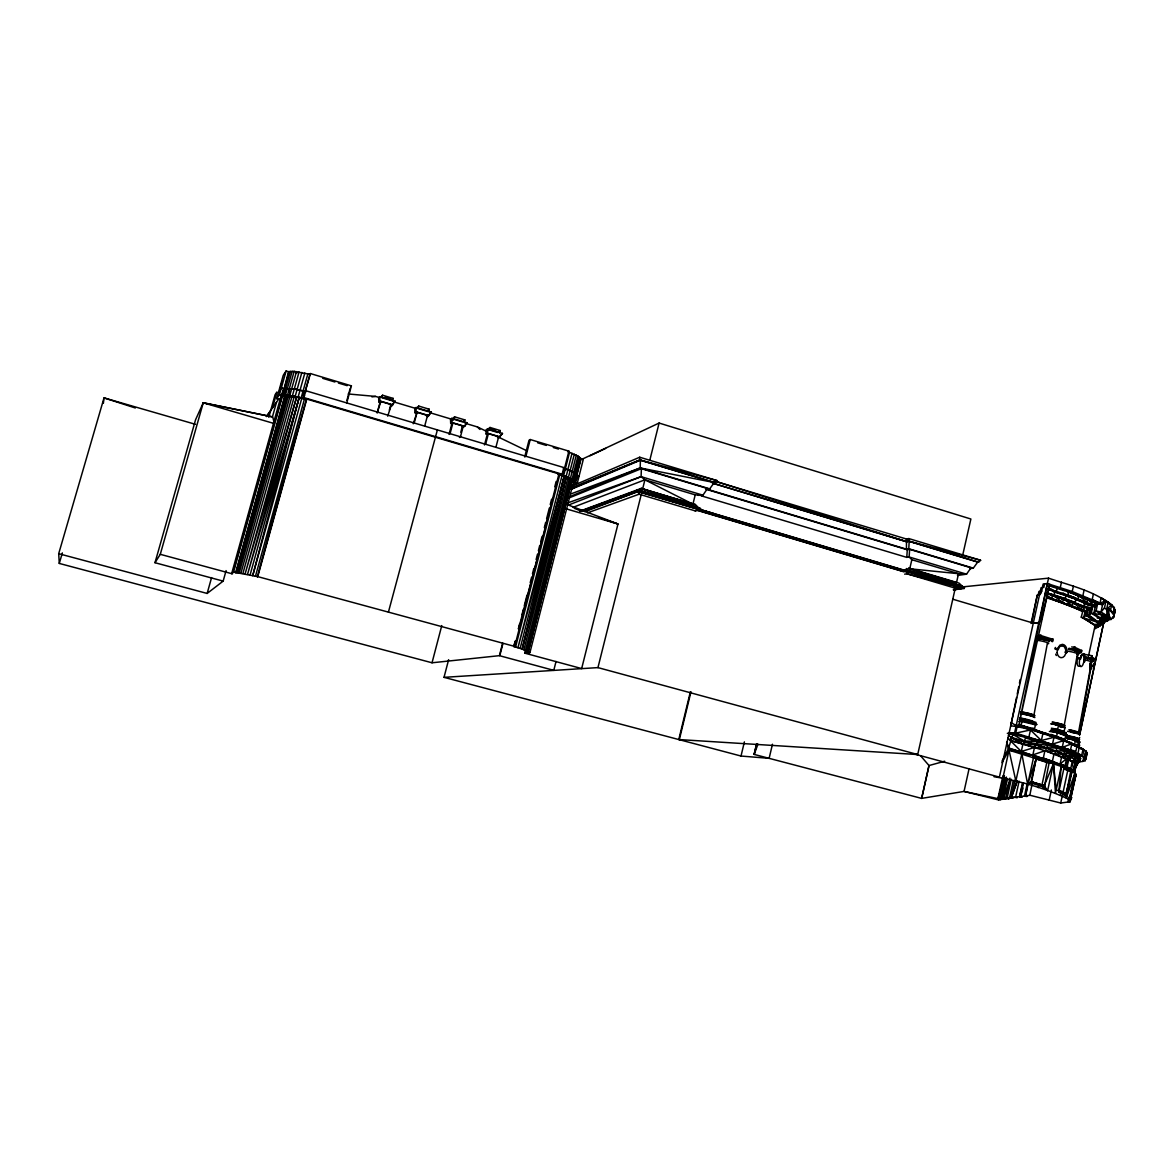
<?xml version="1.0" encoding="UTF-8"?>
<svg xmlns="http://www.w3.org/2000/svg" width="1174" height="1174" viewBox="0 0 1174 1174"><rect width="100%" height="100%" fill="white"/><g stroke="black" fill="none" stroke-linecap="round" stroke-linejoin="round"><path stroke-width="1.5" d="M387.699 416.154L391.456 404.663L380.875 401.493L378.835 401.948L379.862 400.95L379.877 396.636L395.256 401.244L391.764 405.822L390.575 405.456L389.342 410.049M416.124 413.101L414.936 412.749L416.08 411.795L416.11 407.495L431.342 412.059L427.747 416.579L426.573 416.227L427.527 415.464L417.063 412.323L413.263 423.755M451.99 418.252L450.508 419.353L450.684 423.432L451.946 422.523L451.99 418.252L467.076 422.772L464.669 426.338L462.204 426.881L460.81 432.193M1081.254 617.157L1097.279 626.373L1097.323 622.205L1081.254 617.157L1082.81 611.082L1047.223 597.228M487.533 428.906L485.919 429.963L486.109 434.028L487.474 433.162L487.533 428.906L502.487 433.397L498.671 437.799L497.512 437.447L498.657 436.743L488.384 433.661L487.269 434.38L484.495 444.961M568.862 496.969L640.197 467.942L640.373 460.237L714.232 482.543L709.712 488.854L707.863 489.455L906.431 549.168L908.779 548.742L973.29 568.143L977.737 562.082L909.19 541.39L906.445 539.027L715.215 481.252L717.094 480.621L639.713 457.229L570.931 486.52M906.431 569.992L908.823 568.157L959.026 583.126L962.974 586.824L906.431 569.992L906.46 568.524M1077.864 753.796L1079.302 747.09L1067.049 741.381L1086.009 751.169L1087.168 752.886L1085.759 759.475L1081.636 755.733L1075.575 752.725L1077.013 746.004L1060.401 738.402L1086.009 751.169L1085.143 760.723L1077.468 762.542M695.36 504.526L641.268 488.413L638.128 490.13L699.044 508.254L695.36 504.526L692.924 504.174L644.908 479.799L641.092 476.659L641.386 468.661L707.482 488.531L702.947 495.193L701.113 495.78L906.768 557.371L909.116 556.975L966.54 574.174L970.986 567.79L909.63 549.344L907.282 549.77L705.633 489.147M1081.078 652.274L1074.592 649.193L1074.988 647.373L1081.474 650.469C1080.418 657.293 1082.868 645.905 1081.078 652.274L1078.158 651.908M1074.254 766.96L1076.94 765.066L1075.795 763.54L1068.692 759.695L1067.122 766.989L1074.694 772.081L1075.091 763.394L1072.258 761.486L1045.432 750.817L1010.227 740.501L1008.055 737.888M1097.323 622.205L1100.141 622.792L1100.346 618.258M906.431 549.168L906.489 541.596L715.215 481.252M908.779 548.742L909.19 541.39L906.827 541.845L712.369 483.16M1071.524 790.205L1069.969 801.754L1060.724 803.016L1029.833 795.224L1031.931 784.79M906.768 557.371L907.282 549.77M909.63 549.344L909.116 556.975L911.831 559.719L958.527 573.704L966.54 574.174L957.485 575.451M1021.864 720.22L1036.862 724.519L1035.938 723.404L1022.363 719.501L1021.864 720.22L1021.864 721.511L1036.026 724.96M1038.183 637.482L1040.707 637.467L1041.103 635.618L1038.095 635.662M1001.95 762.674L1009.009 750.186L1021.189 752.02L1021.82 753.737L1032.768 755.41L1033.604 757.201L1061.252 766.446L1070.703 771.157L1066.08 795.194L1066.359 793.918L1058.757 792.259L1061.252 766.446L1060.005 764.538L1049.174 762.733L1009.009 750.186L1006.588 742.159M1097.191 617.95L1102.342 619.065L1102.841 614.237M1094.696 625.434L1083.543 617.906C1088.107 610.671 1095.21 621.589 1100.141 622.792L1100.772 617.392M103.385 403.284L103.811 399.688M1103.472 622.69L1113.392 617.729L1115.3 610.319L1111.705 604.683L1106.04 600.662L1102.591 604.625L1097.587 604.008L1095.269 606.65L1092.759 606.342L1090.441 608.998L1087.931 608.69L1085.216 611.287L1083.543 617.906L1097.279 626.373L1098.013 620.987M1070.791 795.077L1069.969 801.754L1067.826 802.224L1068.942 797.058M1047.546 588.57L1067.841 595.101L1091.776 605.784L1092.759 606.342L1091.277 613.195L1099.774 618.507L1100.141 622.792L1100.772 618.243M1070.571 796.104L1070.057 799.699L1067.826 802.224M1093.508 664.954C1093.537 668.182 1094.96 659.876 1093.581 664.572M1055.529 649.295L1057.304 649.427L1057.099 652.744M1091.233 657.425L1091.233 658.775L1091.835 655.708L1091.468 658.262L1093.39 660.536L1091.336 657.367L1091.849 656.471L1093.889 659.142L1093.302 661.256L1093.904 658.188L1093.126 659.509M1055.485 647.432L1054.883 648.474L1057.51 648.738L1059.887 645.142L1062.455 644.35A7.029 5.004 -86.3 0 1 1067.005 651.629L1066.315 653.243L1066.139 651.585A5.782 4.124 -86.2 0 0 1065.185 647.432A5.797 4.124 -86.1 0 0 1059.359 647.109L1058.2 649.633L1057.304 649.427M1066.315 653.243L1065.713 651.555A5.797 4.109 -86.4 0 0 1064.759 647.402A5.797 4.138 -86 0 0 1058.933 647.079L1058.2 648.239M1012.135 793.184L1017.271 780.593L1011.504 797.146L1017.476 780.827M1027.147 783.836L1024.506 796.031L1026.34 796.486L1027.382 796.354L1025.548 795.899L1027.676 783.777M1077.218 658.365L1079.757 658.775L1079.332 662.019A6.31 2.304 -81.1 0 0 1079.919 665.79M1064.187 725.532L1077.453 653.845M1080.535 658.996L1077.072 657.601C1082.237 660.918 1079.464 654.931 1083.279 653.595A6.927 2.539 -81.1 0 1 1084.923 660.404L1084.409 662.019L1084.483 660.404A5.709 2.084 -80.9 0 0 1083.866 655.209A5.709 2.084 -80.9 0 0 1081.401 656.471L1080.535 658.996L1079.757 658.775M1078.466 732.737L1091.849 660.214L1090.206 659.392M1091.204 666.172L1079.126 734.014M1084.409 662.019L1083.925 660.316A5.723 2.084 -81.1 0 0 1083.837 656.354A5.709 2.113 -80.8 0 0 1081.988 654.916M1090.118 664.014L1090.338 662.782L1090.088 663.618M1047.457 642.97L1033.854 715.524A7.279 0.778 12.7 0 0 1029.554 713.733A7.279 0.778 12.7 0 0 1021.189 712.119M1091.057 662.297L1089.956 667.786M294.336 389.034L283.418 388.785L281.525 395.565L282.464 395.271L288.525 371.703L294.16 371.351L309.907 374.301L310.435 373.567L351.408 385.864L346.741 402.931M1002.053 761.046L1008.495 748.484L1013.279 733.046C1035.527 740.926 1061.648 743.714 1080.623 758.331L1079.786 760.825L1077.571 761.633M1056.453 591.285L1057.231 587.704L1068.634 591.52L1067.841 595.101L1095.269 606.65L1093.757 613.664L1102.342 619.065L1101.99 614.75L1091.277 613.195L1088.958 615.851L1090.294 608.983L1092.759 606.342L1088.958 615.851L1097.573 622.249L1086.244 615.337L1085.216 611.287L1081.65 605.755L1046.68 592.899L1065.258 598.667L1090.294 608.983L1091.776 605.784L1089.663 603.465M962.871 586.868L1048.529 578.151C1071.084 585.958 1096.355 591.05 1114.375 607.677L1113.26 612.901L1108.711 608.572L1108.007 616.541L1110.912 619.549L1114.185 615.499L1113.26 612.901L1108.711 608.572L1107.155 615.851L1101.021 611.962L1102.591 604.625L1100.009 603.143L1072.229 591.52L1047.34 583.551L1018.562 726.647L1049.761 584.285L1040.868 621.633M1016.537 697.503L1010.755 725.781C1031.755 728.35 1051.889 736.846 1071.847 743.758L1070.394 750.509L1075.575 752.725M1017.256 693.907L1018.724 686.731M1019.443 683.136L1020.177 679.541M1031.814 622.088L1037.258 595.159C1042.659 595.556 1041.793 587.249 1043.231 583.992L1047.34 583.551M1046.357 592.841L1081.65 605.755L1080.931 609.321L1085.216 611.287L1082.81 611.082M1060.005 764.538L1073.462 771.113L1075.971 775.089L1069.969 801.754L1075.854 774.943C1072.713 770.393 1077.864 774.899 1075.076 776.293L1070.321 798.481C1070.277 803.691 1073.535 792.377 1069.25 799.523C1045.623 788.326 1019.692 780.915 994.011 776.733M1001.921 798.379L1006.397 777.071L1001.716 798.32L1005.032 799.142M1046.856 597.713L1051.86 598.637L1052.608 595.057L1046.782 593.281M1089.927 667.859L1090.895 662.811L1090.176 665.893M1038.168 595.071L1038.917 591.491L1041.661 591.168L1039.504 594.895L1038.168 595.071L1040.296 591.314L1039.533 594.895M1003.022 777.526L1009.009 750.186L1015.862 781.033L1021.82 753.737L1027.676 784.423L1031.154 781.737L1031.3 783.102L1036.202 758.58L1030.875 783.043L1044.302 787.108L1044.581 785.817L1030.405 781.884M1099.7 625.228L1103.854 622.807L1105.277 617.319L1104.352 614.897L1103.854 622.807L1101.564 624.495M1105.277 617.319L1103.854 622.807L1098.981 624.377M1078.95 740.897L1079.155 739.928L1076.03 737.698L1068.692 736.245M1076.602 754.735L1079.185 758.022L1079.478 756.716L1080.344 759.622L1076.323 756.041L1076.602 754.735L1064.965 750.964L1055.778 750.905L1011.577 737.389L1008.437 735.496M1078.833 744.272L1079.038 743.303M1070.453 800.829L1069.25 799.523L1075.091 772.169L1073.931 770.687L1074.988 772.668L1071.084 768.823L1052.418 761.207L1054.017 753.825L1044.904 750.744L1032.871 754.897L1034.485 747.456L1021.292 751.492L1010.227 740.501L1011.577 737.389M1074.958 769.616L1076.235 764.905L1075.091 763.394L1073.535 770.599L1072.258 761.486L1070.703 768.75M1074.694 772.081L1076.235 764.905L1074.606 771.523M1101.623 623.277L1107.273 619.975L1108.726 614.398L1108.711 608.572L1106.612 609.365L1104.455 607.985L1106.04 600.662L1101.153 597.83L1100.009 603.143L1106.04 600.662M1076.94 765.066L1079.728 759.49L1078.583 757.89L1064.965 750.964L1062.309 756.79L1066.55 758.727L1064.979 766.035L1073.814 771.201M1110.575 609.937L1111.705 604.683L1106.612 609.365L1107.155 615.851L1099.407 614.207M1081.636 755.733L1083.059 749.056L1067.049 741.381L1071.847 743.758L1062.235 747.427L1015.671 733.119L1009.273 732.884M1114.493 612.579L1113.392 617.729L1115.3 610.319M1082.81 761.559L1083.851 756.687M1086.009 751.169L1084.6 757.802L1083.059 749.056L1070.468 743.171M1086.185 755.821L1085.143 760.723L1087.168 752.886L1086.537 754.192M1060.46 795.268L1061.208 791.819L1056.204 789.882L1053.46 763.599L1044.082 761.031L1043.202 758.668L1033.604 757.201L1027.676 784.423L1036.202 758.565M1044.302 787.108L1049.16 762.733L1036.114 758.565M1057.539 729.817L1058.522 725.283L1055.235 724.798M1049.365 731.431L1057.495 732.664L1065.757 735.893L1064.833 739.503L1056.615 736.347L1058.053 729.67L1051.669 728.687M1044.904 750.744L1043.304 758.155L1052.623 761.779L1032.768 755.41M1066.814 591.52L1087.74 599.034L1086.948 602.585L1095.269 606.65L1084.688 602.394L1083.91 605.945L1091.292 608.029M1077.585 763.834L1078.114 762.66C1072.214 756.57 1063.042 753.385 1054.604 753.928L1057.172 748.029L1076.323 756.041M1043.891 787.05L1044.581 785.817L1031.168 781.737L1039.078 784.144L1047.634 790.616L1053.46 763.599L1052.33 761.735L1043.202 758.668M1010.227 740.501L1011.46 737.874C1026.384 744.243 1042.688 742.981 1057.671 748.102L1057.965 746.767L1037.288 741.484L1024.33 740.955L1012.678 734.381L1007.307 733.354M1087.755 612.256L1086.493 615.367L1087.931 608.69L1079.405 605.623L1083.998 607.75M1093.39 594.059L1092.231 599.4L1102.591 604.625L1068.619 591.52L1083.925 598.182L1076.778 595.233M1049.189 800.11L1051.376 790.014M1064.833 739.503L1057.407 737.243M1050.613 723.815A8.482 0.88 12.6 0 1 1059.564 725.547A8.482 0.88 12.6 0 1 1065.038 727.572L1063.879 732.268L1060.709 731.035M1088.958 615.851L1090.441 608.998M1080.036 658.702L1077.174 657.66L1077.497 656.545A6.927 2.539 -81.1 0 1 1078.774 654.035M1019.003 724.842L1053.137 735.628L1063.703 740.633L1062.235 747.427L1070.394 750.509M1066.051 733.853L1066.271 732.855L1058.053 729.67M1054.017 753.825L1061.663 756.672L1060.093 764.025L1067.489 767.062L1060.093 764.025L1066.55 758.727M1094.212 606.048L1094.975 602.511L1087.726 599.034L1094.212 606.048L1097.573 604.008L1094.975 602.511M1065.346 766.108L1060.43 764.083M1065.801 749.731L1065.508 751.052L1072.684 754.192L1072.963 752.872L1070.497 753.18L1070.776 751.859L1065.508 751.052L1060.357 747.677L1057.671 748.102M1066.08 795.194L1059.3 792.362L1059.036 790.982L1063.952 768.134L1074.914 773.094L1076.074 774.576L1075.56 775.676M1059.3 792.362C1058.405 788.488 1068.751 793.683 1066.33 797.821L1074.914 773.094M1088.445 656.354L1095.357 624.274M1061.663 756.672L1067.21 758.844L1069.925 753.077L1063.527 753.796L1055.778 750.905M1097.279 626.373L1098.336 621.457M1060.724 803.016L1062.543 794.534M1068.457 755.88L1074.225 758.697L1078.583 757.89L1076.969 761.104L1072.963 761.633L1069.367 759.827L1072.097 754.075L1068.457 755.88L1063.527 753.796M1063.629 768.765L1067.738 770.584L1062.881 793.242L1058.728 791.525M1062.661 796.177L1063.395 792.729L1065.831 793.829L1072.038 771.23L1070.629 769.264L1065.229 766.622L1067.371 767.576M1099.348 620.518L1100.155 621.354L1098.38 623.13L1098.218 627.298L1100.904 617.876L1101.828 620.224L1100.449 625.654L1095.004 628.794M1100.141 622.792L1101.227 617.715M1074.621 744.287L1075.457 740.677L1078.627 742.907L1077.747 746.459L1071.642 743.685L1071.862 742.628L1066.858 741.63M1076.03 737.698L1075.81 738.695L1079.919 742.1L1076.044 740.178L1079.728 742.056M1102.665 615.235L1103.604 618.375L1101.828 620.224L1100.449 625.654L1100.155 621.354L1095.606 626.667M1102.342 619.065L1103.472 613.841M1077.13 739.341L1078.128 739.004A8.365 0.836 12.6 0 0 1075.648 737.551A8.365 0.836 12.6 0 0 1066.608 735.438M1071.084 768.823L1065.229 766.622M1106.612 609.365L1108.183 602.057L1104.69 601.558M1070.615 799.832L1071.613 797.439L1070.321 798.452L1071.348 798.702L1071.055 797.322L1069.25 799.523L1075.854 774.943M1019.839 724.153L1019.604 725.224L1032.841 729.01L1033.076 727.939M1023.523 782.75L1020.514 796.53L1022.334 796.985L1021.307 797.102L1019.502 796.662L1022.495 782.911M1032.841 729.01L1034.426 729.083L1035.365 725.415M1035.673 723.345L1035.894 722.333L1020.089 718.444M1058.2 649.633L1057.304 648.664M1025.548 795.899L1028.204 783.674M1048.353 744.918L1048.646 743.568L1037.684 741.528L1037.977 740.178L1012.678 734.381M1072.229 591.52L1073.403 586.134M1044.508 732.62L1053.988 737.257L1041.367 740.53L1042.85 733.691L1034.632 729.45L1053.988 737.257L1052.506 744.081L1063.703 740.633M1073.374 596.715L1076 598.784L1075.223 602.35L1046.915 593.413M1043.481 758.712L1032.871 754.897M1078.055 598.887L1078.833 595.321L1102.591 604.625M1063.424 754.28L1055.675 751.389L1045.432 750.817L1047.898 744.844M1038.315 787.637L1039.078 784.144L1044.185 785.788L1047.634 790.616M1035.439 758.756L1046.841 762.396L1041.852 785.421L1044.17 785.788L1053.46 763.599L1055.47 793.345L1061.252 766.446L1066.227 768.486L1067.034 767.517L1068.281 769.983L1073.462 771.113M1082.927 595.497L1084.086 590.14M1090 666.656L1090.851 662.782M1031.036 623.482L1037.258 595.159M996.77 776.88L999.397 777.115L1041.074 587.734L1043.818 587.44L1044.611 583.845M1008.789 747.97L1006.969 742.863M756.614 743.802L754.104 754.398L921.619 798.393L964.045 791.423L998.634 799.949L1001.158 799.626L997.871 798.819L1002.875 776.029M999.778 794.725L998.634 799.949L998.428 798.731L964.045 791.423L969.005 769.073M1004.43 775.735L999.441 799.201L1029.642 795.37M1014.556 733.075L1048.543 578.151M1011.21 722.656L1017.183 726.236L1015.73 733.134L1030.464 729.979L1041.367 740.53M1002.713 799.435L1003.022 797.997L1005.355 797.704L1005.032 799.142L999.412 798.628L1005.575 779.727L999.617 798.672M1009.317 797.19L1008.994 798.658L1003.286 798.129L1007.571 778.553M1019.604 725.224L1021.175 725.297L1021.952 721.57L1018.841 721.438M1022.657 718.532L1022.437 719.545L1019.355 719.427M1009.948 778.113L1005.634 797.821L1008.994 798.658M1006.617 798.951L1006.94 797.498M1011.254 779.243L1007.248 797.616L1013.045 798.144L1009.655 797.307L1013.191 780.901M1063.086 593.017L1066.036 595.101L1065.258 598.667L1054.135 594.969L1054.927 591.388L1050.539 588.614M1014.982 780.02L1011.284 797.102L1017.403 797.601L1015.613 797.161L1019.105 781.136M1022.921 744.037L1021.292 751.492L1033.017 755.44L1021.189 752.02M1010.579 740.515L1023.302 744.067L1025.489 737.976L1037.684 741.528M1025.827 737.991L1026.12 736.656M1060.298 587.514L1061.472 582.113M1028.967 736.846L1030.464 729.979L1023.669 726.163L1042.85 733.691M690.385 691.735L678.777 739.547L917.701 754.544L955.577 586.809M956.355 583.243L958.527 573.704L909.747 568.788L911.831 559.719M962.401 556.476L970.883 519.011L659.098 423.051L581.746 459.386M953.376 589.832L964.236 588.467L964.544 587.073L905.844 569.595L903.496 569.962L698.75 509.032L700.57 508.489L700.218 509.912L695.081 510.837L639.082 494.195L587.382 512.906M698.398 510.47L903.173 571.371L903.496 569.962M903.173 571.371L905.521 571.004L905.844 569.595M756.716 743.7L754.178 754.412L757.964 744.184M772.463 744.243L769.131 758.331L741.014 756.041L444.021 677.339L448.629 659.685M999.661 793.507L998.839 796.999L999.632 793.785M1000.497 790.029L1002.141 783.058M741.014 756.041L744.389 741.88M284.401 388.506L281.525 395.565L292.385 395.843L306.781 399.072L558.956 473.885L564.166 476.453L522.166 649.046L527.992 652.069L571.767 480.68L567.834 478.009L557.973 474.34L570.432 478.288L574.424 480.738L575.025 482.485L581.042 458.961L577.96 455.996L567.805 451.682L568.891 451.139L562.977 474.457L561.935 474.942L565.34 468.91L569.537 452.269M679.35 739.605L690.972 691.75M572.619 484.994L577.344 482.969L573.352 482.397L573.44 479.975L566.117 477.231L523.942 649.662L567.834 478.009L573.44 479.975L575.084 482.323L577.344 482.969L583.155 459.959L581.042 458.961M644.922 479.755L642.574 489.176L692.924 504.174L695.213 494.87L702.947 495.193L641.092 476.659L567.556 502.971M575.216 481.986C581.761 472.887 569.302 470.642 563.549 468.309L566.367 469.409M582.128 511.306L636.954 491.099L637.321 489.646L700.57 508.489M444.021 677.339L597.948 667.61L641.386 493.946M649.794 460.267L659.098 423.051M556.036 661.461L553.79 670.354L499.772 655.767L502.956 643.411M575.084 482.323L576.904 475.793L575.465 480.797M1087.931 608.69L1086.244 615.337L1091.908 619.3M515.181 641.224L513.816 646.551L522.166 649.046L566.117 477.231M518.365 628.794L519.73 623.467M522.004 614.589L523.384 609.262M524.294 605.711L527.023 595.071M530.208 582.642L531.573 577.314M532.482 573.763L533.847 568.436M536.122 559.558L537.487 554.231M538.396 550.679L539.761 545.352M540.671 541.801L542.05 536.474M544.325 527.596L545.69 522.269M546.6 518.732L549.329 508.078M550.239 504.526L551.604 499.199M554.788 486.77L556.153 481.443M515.239 641.239L513.816 646.551L514.711 646.434L558.956 473.885L573.44 479.975L579.296 456.833M515.577 647.035L559.704 474.868L518.541 628.853M561.935 474.942L563.637 468.309L564.679 467.81L305.651 390.693M562.023 475.661L517.939 647.725L564.166 476.453L573.44 479.975L571.459 481.824L573.352 482.397L571.797 481.604M527.566 651.159L571.254 480.093L573.44 479.975L563.637 475.543L565.34 468.91M520.155 648.4L564.166 476.453M572.046 453.223L567.805 469.82L570.08 470.759L568.436 477.392M566.162 476.468L567.849 469.835L563.491 468.279M570.08 470.759L574.321 454.162M566.983 504.497L617.979 524L581.658 668.578L524.734 653.14L569.273 478.757M576.302 455.101L570.432 478.288L573.44 479.975L570.417 479.462L526.671 650.719M577.96 455.996L572.105 479.168L575.128 473.386L576.639 474.81M528.285 651.996L571.767 480.68M524.734 653.14L529.929 652.597L573.675 481.149M580.25 457.625L574.424 480.738L576.683 474.824M575.011 481.413L580.837 458.33M502.575 643.352L499.405 655.664L432.032 662.782L59.287 563.432L58.7 553.688L104.031 397.883L195.486 424.328M1019.502 796.662L1023.082 782.809M530.237 439.531L525.908 456.275L524.69 456.921L529.019 440.235L530.237 439.531L568.891 451.139M296.494 371.586L289.802 395.462L282.479 396.269L280.087 399.674L276.712 398.676L279.441 394.743L287.483 395.212L306.781 399.072L301.718 398.47L252.718 575.686L257.752 576.625L306.781 399.072L299.091 397.839L252.718 575.686L233.582 572.164L231.645 573.675L280.894 396.607M432.032 662.782L441.776 625.581M495.898 447.338L498.657 436.743M499.64 433.015L500.285 430.55L490.013 427.468L488.237 430.653M485.61 444.271L488.384 433.661M490.013 427.468L489.367 429.933L497.923 432.502M437.388 429.919L388.418 612.124M449.04 434.409L451.858 423.785L452.885 423.051L463.26 426.147L460.457 436.787L459.401 437.491M450.068 433.69L452.885 423.051M454.543 416.814L452.856 420.057L454.543 416.814L464.904 419.925L464.258 422.405M424.68 426.133L427.527 415.464M429.2 409.212L428.539 411.707L418.061 408.567L418.736 406.072L429.2 409.212L428.231 409.99M414.187 423.007L417.063 412.323M380.038 402.3L377.133 413.013L380.875 401.493M382.577 395.212L381.902 397.722L392.468 400.892L393.143 398.382L382.577 395.212L381.726 396.034M346.917 400.334L350.175 388.418M304.8 394.963L303.362 398.25L309.907 374.301M303.244 398.191L310.435 373.567M255.433 576.375L304.404 399.16L257.355 576.889L306.282 399.703M276.712 398.676L278.576 391.984M276.506 402.212L272.603 416.242L273.953 422.097M301.718 398.47C294.439 395.11 286.118 398.279 279.441 394.743L286.104 370.984L288.525 371.703M233.964 568.656L235.416 563.417M237.368 556.417L238.821 551.178M239.79 547.686L241.257 542.432M243.194 535.447L244.662 530.193M245.63 526.7L247.083 521.461M248.052 517.969L250.488 509.223M251.456 505.73L252.909 500.476M253.892 496.984L255.345 491.745M257.297 484.745L258.75 479.506M259.718 476.013L261.171 470.759M263.123 463.774L264.576 458.52M265.544 455.028L267.012 449.789M267.98 446.296L270.416 437.55M271.385 434.057L272.838 428.803M276.169 416.843L277.563 411.81M278.502 408.449L281.305 398.382M282.464 395.271L289.127 371.498M233.582 572.164L282.479 396.269L284.871 396.636L235.974 572.648M283.785 395.124L290.448 371.322M235.68 572.736L284.534 396.885M287.41 388.315L292.15 371.263M236.722 572.619L285.664 396.386L287.483 395.212L304.36 398.514M237.808 572.692L286.794 396.254M294.16 371.351L287.483 395.212L288.246 396.24L239.217 572.868M240.934 573.132L289.978 396.342L287.483 395.212L299.091 397.839L250.062 575.04M242.901 573.484L291.959 396.548M292.385 395.843L299.062 371.953M295.188 396.357L301.865 372.437M296.552 397.311L245.102 573.925L294.16 396.885L287.483 395.212L296.552 397.311L247.509 574.453L299.091 397.839M298.137 396.973L304.829 373.053M301.219 397.692L307.896 373.772M58.7 553.688L207.152 593.442L211.584 577.579M207.152 593.442L223.163 581.115L226.098 570.593M268.802 417.298L275.083 394.728L276.917 392.013L272.456 408.009M279.353 391.764L282.186 381.565M223.163 581.115L154.997 562.713L160.28 554.319L203.249 402.799L272.339 416.814M154.997 562.713L195.588 419.69L203.249 402.799L272.368 416.887M1083.851 661.931L1082.883 664.733A6.31 2.319 -81.3 0 1 1079.919 665.775M59.287 563.432L62.354 552.895M1020.514 796.53L1023.038 788.077M1086.493 615.367L1087.931 610.7M997.871 798.819L1004.577 778.303M1107.273 619.975L1108.726 614.398L1107.816 611.918M1065.889 653.214L1064.539 656.017A6.398 4.549 -86.6 0 1 1057.099 652.759M576.845 475.411L579.017 476.409M1003.286 798.129L1009.097 782.676M1011.46 737.874L1023.302 744.067L1034.954 747.515L1037.288 741.484M1080.623 758.331L1079.786 760.825L1076.631 761.588M1074.577 773.27L1075.091 772.169M1075.076 776.293L1075.736 774.913M1075.619 740.691C1087.594 747.354 1069.103 736.949 1067.225 739.033M1076.426 766.211L1078.216 762.19L1074.225 758.697L1075.736 755.924L1070.615 756.878M1036.627 724.461L1021.85 720.88M1067.005 735.012L1050.774 731.006M1068.692 759.695L1064.979 766.035L1067.489 767.062M498.671 437.799L502.487 433.397M1101.183 622.22L1103.604 618.375L1101.359 615.983M463.378 427.233L467.076 422.772M427.747 416.579L431.342 412.059M391.764 405.822L393.246 403.548M286.104 370.984L283.228 375.342L278.561 392.116L281.378 387.978C286.251 386.774 283.066 398.368 279.441 394.743M284.079 374.77L285.326 372.892M266.454 416.535L278.913 398.764M266.527 416.477L270.666 410.577M1070.879 798.584L1070.057 799.699L1071.187 797.454L1070.688 798.393M305.71 390.707L302.114 390.737M1066.418 735.482L1057.495 732.664M1104.91 621.706L1107.992 617.862L1107.053 615.381L1108.726 614.398L1110.912 619.549M1093.317 664.469L1093.977 663.648M1104.455 607.985L1101.021 611.962L1096.076 611.023L1093.757 613.664M350.644 386.716L351.408 385.864M1040.707 637.467L1051.889 640.975L1052.286 639.14L1041.103 635.618M906.489 541.596L906.445 539.027L908.808 538.572L908.852 541.141L978.676 562.229L980.628 560.277L908.852 541.141L906.489 541.596L713.264 483.292L717.094 480.621L639.889 459.944L570.344 488.428M379.877 396.636L378.659 397.825L378.835 401.948M392.263 399.204L393.143 398.382M390.575 405.456L391.456 404.663M393.98 402.418L395.256 401.244M416.11 407.495L414.76 408.64L414.936 412.749M417.797 406.864L418.736 406.072M463.847 420.674L464.904 419.925M462.204 426.881L463.26 426.147M499.141 431.269L500.285 430.55M1103.721 620.283L1107.992 617.862L1105.908 614.985M589.92 455.776L605.637 448.409M1070.512 757.347L1067.21 758.844L1069.367 759.827M1077.512 652.172L1074.606 650.645M571.239 488.854L639.889 459.944L715.127 482.661M571.078 489.353L640.373 460.237M568.465 498.172L641.386 468.661M1090.719 666.568L1093.596 665.409M567.805 505.319L641.092 476.659M573.059 507.329L644.908 479.799L695.213 494.87M584.755 511.747L637.776 491.568L700.218 509.912L636.954 491.099M570.285 494.166L640.197 467.942L714.232 482.543M579.78 511.189L641.268 488.413L692.924 504.174M581.629 510.998L636.425 490.761L579.956 511.482M584.711 511.057L637.776 491.568L639.082 494.195M695.081 510.837L698.691 509.692L696.872 510.25L903.76 571.767L906.108 571.4L962.651 588.218L953.523 589.935M944.674 761.236L929.045 765.536L921.649 798.408L928.986 765.507L920.651 755.88M1065.948 750.025L1068.678 749.335L1071.128 753.752M1061.56 748.777L1065.067 747.911M1100.581 623.526L1103.854 622.807M1077.585 756.012L1081.166 755.278M1078.847 756.129L1082.413 755.41M1091.571 666.084L1092.158 665.996A6.589 0.895 12.2 0 0 1091.321 665.13M904.64 574.159L906.974 573.807L962.651 588.218L953.582 589.363M969.665 568.671L973.29 568.143M371.938 396.9L375.563 396.416L379.07 397.458M1070.629 769.264L1066.109 769.014L1064.891 766.563L1067.034 767.517M1033.399 623.056L1038.77 622.631L1032.841 622.983L952.936 599.254M1064.114 727.821L1064.862 727.763M1063.218 731.989L1064.143 731.74A8.482 0.866 12.7 0 0 1059.652 730.008A8.482 0.866 12.7 0 0 1051.361 728.203M1068.355 756.364L1062.309 756.79L1072.963 761.633L1074.225 758.697L1076.969 761.104L1075.795 763.54L1078.114 762.66L1077.057 760.635L1079.728 759.49L1077.688 763.364L1076.984 761.486M698.178 495.325L702.947 495.193M1049.263 639.17L1052.286 639.14M1057.172 748.029L1046.577 747.765L1024.227 741.454M1072.831 753.811L1079.684 754.001M1008.495 732.855L1013.279 733.046M1016.068 726.207L1017.242 726.251M295.555 372.701L297.213 372.789M1067.738 770.584L1072.038 771.23L1066.33 797.821L1063.395 792.729M1039.107 638.803L1040.017 638.861M1034.954 747.515L1046.474 748.249L1055.675 751.389M1023.302 744.067L1035.938 744.918L1046.474 748.249M1057.172 649.266L1055.309 649.281M1064.847 652.157L1067.283 652.333M348.179 393.965L375.563 396.416M1075.589 732.576L1076.925 732.737M1071.642 646.947L1074.988 647.373M1074.592 649.193L1068.736 648.444A6.824 0.954 12.2 0 1 1077.849 650.734L1078.671 651.409A6.824 0.954 12.2 0 1 1077.717 651.687M1046.841 762.396L1049.16 762.733M1044.2 760.503L1052.33 761.735L1060.327 764.597M1051.346 729.641L1057.891 730.654L1067.254 735.071L1057.891 731.49L1050.73 730.36M1063.086 732.371L1066.271 732.855M1050.862 734.352L1056.615 736.347M1041.118 639.008L1046.87 640.461M297.404 389.709L294.278 389.02L297.125 389.548M1008.349 733.53L1012.986 734.396M1083.661 654.167L1091.835 655.708M1091.468 658.262L1084.923 657.014A6.736 0.925 12.1 0 1 1088.327 657.792M1063.849 768.104L1070.703 771.142M294.278 389.02L303.171 390.883M1069.265 729.861L1078.554 732.561M1070.82 732.209L1075.663 733.178A8.365 0.851 12.6 0 1 1079.39 734.777M1066.051 736.744L1075.956 738.695L1076.382 739.605L1066.432 737.624M1065.831 793.815L1059.036 790.982M1067.137 738.387L1076.044 740.178M297.066 389.533L305.255 391.426M1086.713 658.497L1087.96 658.761M1076.338 744.492L1079.757 745.299L1079.038 744.301M1104.088 620.312L1107.537 621.149M1063.849 748.161L1068.678 749.335M306.238 391.69L303.112 390.869L303.362 398.25M1046.724 597.302L1080.931 609.321L1073.183 602.262L1072.449 605.813L1063.453 598.667L1051.082 595.189L1060.122 598.197M1049.732 590.008L1066.036 595.101L1095.269 606.65L1067.841 595.101L1086.948 602.585L1078.833 595.321M1070.292 749.775L1075.164 751.096M597.948 667.61L917.701 754.544M916.014 754.456L999.397 777.115M257.752 576.625L514.711 646.434M527.992 652.069L529.929 652.597M160.28 554.319L232.511 573.895M1008.598 747.955L1021.38 752.035L1008.495 748.484M1015.892 726.559L1017.227 726.926M713.058 513.332L700.746 509.824L902.322 569.845M1021.175 725.297L1034.426 729.083M1024.99 719.427L1033.502 721.863L1032.753 721.13A8.556 0.88 12.7 0 0 1019.604 717.989M203.249 402.799L274.393 423.594M565.853 508.753L617.979 524L599.195 517.675M958.953 589.26L906.974 573.807L906.108 571.4M303.758 397.546L562.977 474.457M575.231 482.353L577.344 482.969M909.747 568.788L956.487 582.73M905.521 571.004L964.236 588.467M640.197 467.942L709.712 488.854M322.718 378.336L334.928 382.005M338.42 383.047L347.152 385.659M385.248 397.091L390.516 398.676M488.898 428.187L495.722 430.242M537.677 442.818L546.336 445.416M553.262 447.499L558.457 449.055M453.883 419.294L462.527 421.892M393.114 401.669L415.934 408.508M429.978 412.72L452.797 419.558M465.08 423.242L477.363 426.925L487.269 431.694M379.862 400.95L392.85 404.839M416.08 411.795L428.936 415.64M451.946 422.523L464.669 426.338M487.474 433.162L500.08 436.933M450.684 423.432L451.858 423.785M486.109 434.028L487.269 434.38M908.808 538.572L980.628 560.277M1046.709 592.709L1054.135 594.969M1049.336 585.298L1057.246 587.704M1049.468 585.899L1065.229 590.992M1047.927 589.245L1054.927 591.388M1091.776 605.784L1076 598.784L1064.231 595.101L1072.332 598.094M1041.044 636.66L1051.522 639.947M1031.579 781.811L1044.17 785.758M104.031 397.883L135.318 407.98M1082.413 602.218L1089.34 605.505L1076 598.784L1053.386 591.476L1062.675 594.587M1078.686 609.174L1085.216 611.287L1051.86 598.637L1046.078 594.969M1043.304 758.155L1052.74 761.266M560.923 474.619L563.637 475.543M908.823 568.157L962.974 586.824M641.268 488.413L699.044 508.254L694.935 505.891M1046.46 593.53L1049.541 594.631M1033.604 757.201L1044.082 761.031M1085.216 611.287L1051.86 598.637M1069.543 601.616L1061.634 598.711L1076.206 604.228M1017.623 725.092L1030.464 729.979M1053.137 735.628L1062.25 739.092M1060.107 725.914L1063.277 727.146M1071.114 602.203L1076.088 604.258M1073.946 598.696L1081.005 601.631M574.203 508.239L579.09 510.279M1085.451 598.843L1097.573 604.008L1096.076 611.023L1102.004 614.765M1068.619 591.52L1097.573 604.008L1087.726 599.034M1033.78 715.714L1034.617 716.067M567.849 469.835L573.734 472.535M1069.587 601.499L1063.453 598.667L1062.705 602.247L1052.608 595.057M1073.153 745.079L1077.981 747.354M1081.195 748.88L1084.409 750.406M1074.65 648.341L1080.726 651.232M498.803 437.271L526.847 450.801M1076 598.784L1080.814 601.352M1047.472 596.95L1060.9 602.277L1058.097 600.252M1081.65 605.755L1084.233 607.56M1101.153 597.83L1114.375 607.677L1114.185 615.499L1108.711 608.572M1067.885 603.744L1070.394 605.755M1104.352 614.897L1107.992 617.862L1104.587 619.373L1104.529 620.767L1103.604 618.375M477.363 426.925L479.931 429.449M1034.764 717.607L1033.678 716.903A8.556 0.895 12.7 0 0 1020.529 713.763M1100.155 621.354L1101.08 623.673M639.713 457.229L639.889 459.944M289.376 388.403L289.802 395.462M1019.648 725.415A106.995 10.287 13 0 1 1024.359 726.809M1035.351 730.199A106.995 10.287 13 0 1 1040.032 731.74M1041.822 732.341A106.995 10.287 13 0 1 1046.915 734.102M1048.499 734.675A106.995 10.287 13 0 1 1055.617 737.404M1047.531 598.065A106.086 16.627 12.3 0 1 1082.795 611.727M1080.843 656.369A5.709 2.113 -80.8 0 1 1081.401 655.474M1079.493 653.346A6.927 2.539 -81.1 0 1 1080.197 653.096M1077.512 658.409A6.31 2.319 -81.1 0 0 1078.143 666.025A6.31 2.319 -81.1 0 0 1079.361 665.996M1052.095 722.113A8.247 0.866 12.6 0 1 1064.04 724.974A8.247 0.866 12.6 0 1 1060.416 725.444M1051.743 723.786A8.247 0.851 12.6 0 1 1061.545 725.928A8.247 0.851 12.6 0 1 1064.304 727.557M1061.854 727.381A8.247 0.851 12.6 0 1 1060.063 727.102M1068.531 649.398A6.824 0.954 12.2 0 1 1075.927 651.056A6.824 0.954 12.2 0 1 1078.216 652.568M1068.12 651.247A6.824 0.954 12.2 0 1 1076.191 653.126A6.824 0.954 12.2 0 1 1077.116 654.505M1052.579 722.318A7.22 0.748 12.6 0 1 1061.164 724.167A7.22 0.748 12.6 0 1 1063.805 725.649M1062.969 725.635A7.22 0.748 12.6 0 1 1060.195 725.283M1056.351 655.532A6.398 4.564 -86.3 0 1 1055.705 654.167M1020.514 711.884A8.306 0.88 12.7 0 1 1029.158 713.499A8.306 0.88 12.7 0 1 1034.896 715.568M1021.688 713.748A8.321 0.88 12.7 0 1 1029.789 715.465A8.321 0.88 12.7 0 1 1034.529 717.241M1037.478 640.402A6.883 0.969 12.3 0 1 1045.682 642.061A6.883 0.969 12.3 0 1 1048.265 643.778M1037.889 638.524A6.883 0.983 12.3 0 1 1045.315 639.962A6.883 0.983 12.3 0 1 1049.028 641.723M1048.881 640.931A6.883 0.983 12.2 0 0 1048.587 640.109L1046.313 639.214A6.883 0.983 12.2 0 0 1038.11 637.555M1079.552 737.448A7.954 0.792 12.6 0 1 1079.332 737.815M1077.38 738.27A7.954 0.792 12.6 0 1 1078.994 739.415M1090.044 665.643A6.589 0.88 12.2 0 1 1091.365 667.008M1076.617 738.197A8.174 0.807 12.6 0 1 1079.464 739.605M1089.663 667.434A6.589 0.88 12.2 0 1 1090.015 668.784M1078.172 743.098A8.174 0.792 12.7 0 1 1078.598 743.612M1069.132 729.729A8.13 0.836 12.6 0 1 1077.644 731.857A8.13 0.836 12.6 0 1 1078.715 733.046M1077.541 732.958A8.13 0.836 12.6 0 1 1075.971 732.767M1067.489 731.314A8.365 0.851 12.6 0 1 1075.663 733.178M1084.717 657.968A6.736 0.925 12.1 0 1 1091.35 659.817A6.736 0.925 12.1 0 0 1092.04 659.803L1092.436 659.406A6.736 0.925 12.1 0 0 1089.839 658.232M1091.35 659.817A6.736 0.925 12.1 0 1 1090.998 660.801M1084.336 659.803A6.736 0.925 12.1 0 1 1090.47 661.432A6.736 0.925 12.1 0 1 1091.438 662.576M285.664 388.33L285.458 395.095L287.351 388.301L285.664 388.33M1073.74 648.253C1074.768 652.891 1075.604 643.029 1073.74 648.253M1051.405 639.859C1052.476 645.656 1054.839 635.501 1051.405 639.859M1039.284 636.044C1040.355 641.855 1042.732 631.685 1039.284 636.044M1103.809 622.132L1079.581 735.041L1103.824 622.132M1057.965 746.767L1055.03 746.635L1057.965 746.767M1008.202 798.452L1005.854 797.88L1008.994 798.658L1008.202 798.452"/></g></svg>
